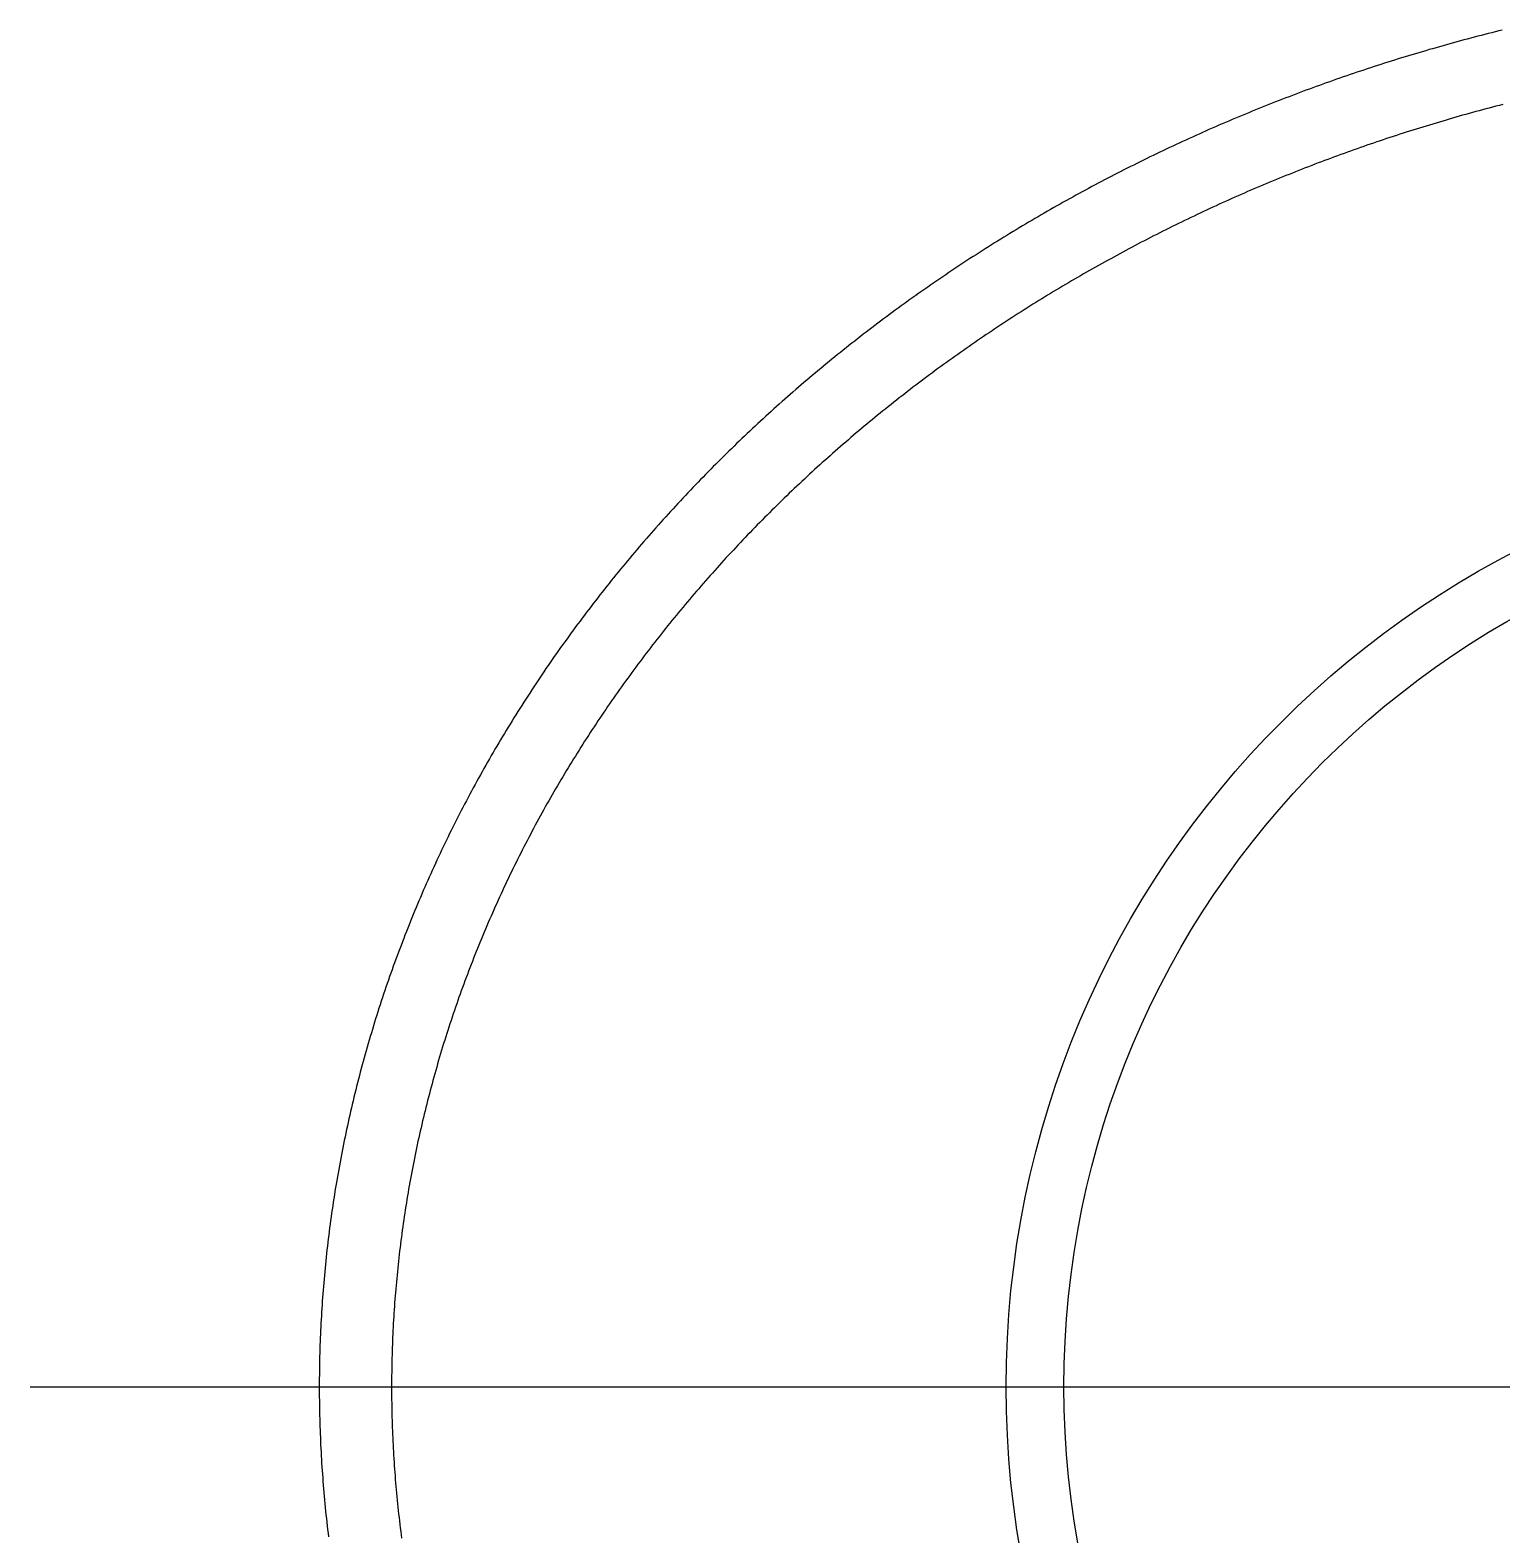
# Model space of a CAD drawing. Extents: x -15 to 88, y -14 to 40.
# Drawn here: x 61.08 to 71.26, y 26.93 to 37.33 of the extents above; entities that cross this region are included whole.
import ezdxf

# ---------------------------------------------------------------- set-up
doc = ezdxf.new("R2010")
doc.units = 0
doc.linetypes.add('CENTER', pattern=[50.8, 31.75, -6.35, 6.35, -6.35])
doc.layers.get('0').update_dxf_attribs({"linetype": 'CONTINUOUS'})
doc.layers.add('CENTER', color=1, linetype='CENTER')

msp = doc.modelspace()

# ---------------------------------------------------------------- linework, layer by layer
at = {"color": 7}
for points in [[(71.2588, 37.3301, 0), (71.2346, 37.3242, 0), (71.2105, 37.3182, 0), (71.1863, 37.3121, 0), (71.1622, 37.306, 0), (71.1381, 37.2998, 0), (71.1139, 37.2936, 0), (71.0898, 37.2874, 0), (71.0657, 37.2811, 0), (71.0417, 37.2747, 0), (71.0176, 37.2683, 0), (70.9935, 37.2619, 0), (70.9695, 37.2554, 0), (70.9455, 37.2489, 0), (70.9215, 37.2423, 0), (70.8974, 37.2356, 0), (70.8735, 37.2289, 0), (70.8495, 37.2222, 0), (70.8255, 37.2154, 0), (70.8016, 37.2086, 0), (70.7776, 37.2017, 0), (70.7537, 37.1948, 0), (70.7298, 37.1878, 0), (70.7059, 37.1808, 0), (70.682, 37.1738, 0), (70.6581, 37.1666, 0), (70.6342, 37.1595, 0), (70.6104, 37.1523, 0), (70.5866, 37.145, 0), (70.5627, 37.1377, 0), (70.5389, 37.1303, 0), (70.5151, 37.1229, 0), (70.4914, 37.1155, 0), (70.4676, 37.108, 0), (70.4439, 37.1004, 0), (70.4201, 37.0929, 0), (70.3964, 37.0852, 0), (70.3727, 37.0775, 0), (70.349, 37.0698, 0), (70.3253, 37.062, 0), (70.3017, 37.0542, 0), (70.278, 37.0463, 0), (70.2544, 37.0384, 0), (70.2308, 37.0304, 0), (70.2072, 37.0224, 0), (70.1836, 37.0143, 0), (70.16, 37.0062, 0), (70.1365, 36.998, 0), (70.1129, 36.9898, 0), (70.0894, 36.9815, 0), (70.0659, 36.9732, 0), (70.0424, 36.9648, 0), (70.0189, 36.9564, 0), (69.9955, 36.948, 0), (69.972, 36.9395, 0), (69.9486, 36.9309, 0), (69.9252, 36.9223, 0), (69.9018, 36.9137, 0), (69.8784, 36.905, 0), (69.855, 36.8962, 0), (69.8317, 36.8874, 0), (69.8084, 36.8786, 0), (69.7851, 36.8697, 0), (69.7618, 36.8607, 0), (69.7385, 36.8518, 0), (69.7152, 36.8427, 0), (69.692, 36.8336, 0), (69.6688, 36.8245, 0), (69.6455, 36.8153, 0), (69.6224, 36.8061, 0), (69.5992, 36.7968, 0), (69.576, 36.7875, 0), (69.5529, 36.7781, 0), (69.5298, 36.7687, 0), (69.5067, 36.7592, 0), (69.4836, 36.7497, 0), (69.4605, 36.7402, 0), (69.4375, 36.7305, 0), (69.4144, 36.7209, 0), (69.3914, 36.7112, 0), (69.3684, 36.7014, 0), (69.3454, 36.6916, 0), (69.3225, 36.6817, 0), (69.2996, 36.6718, 0), (69.2766, 36.6619, 0), (69.2537, 36.6519, 0), (69.2309, 36.6418, 0), (69.208, 36.6317, 0), (69.1852, 36.6216, 0), (69.1623, 36.6114, 0), (69.1395, 36.6012, 0), (69.1168, 36.5909, 0), (69.094, 36.5805, 0), (69.0713, 36.5701, 0), (69.0485, 36.5597, 0), (69.0258, 36.5492, 0), (69.0031, 36.5387, 0), (68.9805, 36.5281, 0), (68.9578, 36.5175, 0), (68.9352, 36.5068, 0), (68.9126, 36.4961, 0), (68.8901, 36.4853, 0), (68.8675, 36.4745, 0), (68.845, 36.4636, 0), (68.8224, 36.4527, 0), (68.8, 36.4417, 0), (68.7775, 36.4307, 0), (68.755, 36.4196, 0), (68.7326, 36.4085, 0), (68.7102, 36.3973, 0), (68.6878, 36.3861, 0), (68.6654, 36.3749, 0), (68.6431, 36.3636, 0), (68.6208, 36.3522, 0), (68.5985, 36.3408, 0), (68.5762, 36.3293, 0), (68.554, 36.3178, 0), (68.5317, 36.3063, 0), (68.5095, 36.2947, 0), (68.4873, 36.283, 0), (68.4652, 36.2713, 0), (68.443, 36.2596, 0), (68.4209, 36.2478, 0), (68.3988, 36.2359, 0), (68.3767, 36.224, 0), (68.3547, 36.2121, 0), (68.3327, 36.2001, 0), (68.3107, 36.1881, 0), (68.2887, 36.176, 0), (68.2667, 36.1639, 0), (68.2448, 36.1517, 0), (68.2229, 36.1394, 0), (68.201, 36.1272, 0), (68.1792, 36.1148, 0), (68.1574, 36.1024, 0), (68.1356, 36.09, 0), (68.1138, 36.0775, 0), (68.092, 36.065, 0), (68.0703, 36.0524, 0), (68.0486, 36.0398, 0), (68.0269, 36.0272, 0), (68.0053, 36.0144, 0), (67.9837, 36.0017, 0), (67.9621, 35.9889, 0), (67.9405, 35.976, 0), (67.919, 35.9631, 0), (67.8975, 35.9501, 0), (67.876, 35.9371, 0), (67.8545, 35.9241, 0), (67.8331, 35.911, 0), (67.8117, 35.8978, 0), (67.7903, 35.8846, 0), (67.769, 35.8714, 0), (67.7477, 35.8581, 0), (67.7264, 35.8448, 0), (67.7051, 35.8314, 0), (67.6839, 35.818, 0), (67.6627, 35.8045, 0), (67.6415, 35.7909, 0), (67.6204, 35.7774, 0), (67.5993, 35.7637, 0), (67.5782, 35.7501, 0), (67.5571, 35.7364, 0), (67.5361, 35.7226, 0), (67.5151, 35.7088, 0), (67.4941, 35.6949, 0), (67.4732, 35.681, 0), (67.4523, 35.6671, 0), (67.4314, 35.653, 0), (67.4106, 35.639, 0), (67.3898, 35.6249, 0), (67.369, 35.6108, 0), (67.3482, 35.5966, 0), (67.3275, 35.5823, 0), (67.3068, 35.568, 0), (67.2862, 35.5537, 0), (67.2656, 35.5393, 0), (67.245, 35.5249, 0), (67.2244, 35.5104, 0), (67.2039, 35.4959, 0), (67.1834, 35.4813, 0), (67.1629, 35.4667, 0), (67.1425, 35.4521, 0), (67.1221, 35.4374, 0), (67.1017, 35.4226, 0), (67.0814, 35.4078, 0), (67.0611, 35.393, 0), (67.0409, 35.3781, 0), (67.0206, 35.3631, 0), (67.0004, 35.3481, 0), (66.9803, 35.3331, 0), (66.9601, 35.318, 0), (66.94, 35.3029, 0), (66.92, 35.2877, 0), (66.9, 35.2725, 0), (66.88, 35.2572, 0), (66.86, 35.2419, 0), (66.8401, 35.2266, 0), (66.8202, 35.2112, 0), (66.8004, 35.1957, 0), (66.7806, 35.1802, 0), (66.7608, 35.1647, 0), (66.741, 35.1491, 0), (66.7213, 35.1335, 0), (66.7017, 35.1178, 0), (66.682, 35.102, 0), (66.6624, 35.0863, 0), (66.6429, 35.0705, 0), (66.6234, 35.0546, 0), (66.6039, 35.0387, 0), (66.5844, 35.0227, 0), (66.565, 35.0067, 0), (66.5456, 34.9907, 0), (66.5263, 34.9746, 0), (66.507, 34.9584, 0), (66.4878, 34.9423, 0), (66.4685, 34.926, 0), (66.4493, 34.9098, 0), (66.4302, 34.8934, 0), (66.4111, 34.8771, 0), (66.392, 34.8607, 0), (66.373, 34.8442, 0), (66.354, 34.8277, 0), (66.335, 34.8112, 0), (66.3161, 34.7946, 0), (66.2973, 34.7779, 0), (66.2784, 34.7613, 0), (66.2596, 34.7445, 0), (66.2409, 34.7278, 0), (66.2221, 34.7109, 0), (66.2035, 34.6941, 0), (66.1848, 34.6772, 0), (66.1662, 34.6602, 0), (66.1477, 34.6432, 0), (66.1292, 34.6262, 0), (66.1107, 34.6091, 0), (66.0922, 34.592, 0), (66.0739, 34.5748, 0), (66.0555, 34.5576, 0), (66.0372, 34.5403, 0), (66.0189, 34.523, 0), (66.0007, 34.5057, 0), (65.9825, 34.4883, 0), (65.9644, 34.4708, 0), (65.9462, 34.4534, 0), (65.9282, 34.4358, 0), (65.9102, 34.4183, 0), (65.8922, 34.4006, 0), (65.8743, 34.383, 0), (65.8564, 34.3653, 0), (65.8385, 34.3475, 0), (65.8207, 34.3297, 0), (65.8029, 34.3119, 0), (65.7852, 34.294, 0), (65.7675, 34.2761, 0), (65.7499, 34.2581, 0), (65.7323, 34.2401, 0), (65.7148, 34.2221, 0), (65.6973, 34.204, 0), (65.6798, 34.1858, 0), (65.6624, 34.1676, 0), (65.645, 34.1494, 0), (65.6277, 34.1311, 0), (65.6104, 34.1128, 0), (65.5932, 34.0945, 0), (65.576, 34.0761, 0), (65.5588, 34.0576, 0), (65.5417, 34.0391, 0), (65.5247, 34.0206, 0), (65.5077, 34.002, 0), (65.4907, 33.9834, 0), (65.4738, 33.9647, 0), (65.4569, 33.946, 0), (65.4401, 33.9273, 0), (65.4233, 33.9085, 0), (65.4066, 33.8897, 0), (65.3899, 33.8708, 0), (65.3732, 33.8519, 0), (65.3566, 33.8329, 0), (65.3401, 33.8139, 0), (65.3236, 33.7949, 0), (65.3071, 33.7758, 0), (65.2907, 33.7566, 0), (65.2743, 33.7375, 0), (65.258, 33.7182, 0), (65.2418, 33.699, 0), (65.2255, 33.6797, 0), (65.2094, 33.6603, 0), (65.1933, 33.6409, 0), (65.1772, 33.6215, 0), (65.1611, 33.602, 0), (65.1452, 33.5825, 0), (65.1292, 33.563, 0), (65.1134, 33.5434, 0), (65.0975, 33.5237, 0), (65.0817, 33.504, 0), (65.066, 33.4843, 0), (65.0503, 33.4645, 0), (65.0347, 33.4447, 0), (65.0191, 33.4249, 0), (65.0036, 33.405, 0), (64.9881, 33.385, 0), (64.9726, 33.3651, 0), (64.9572, 33.345, 0), (64.9419, 33.325, 0), (64.9266, 33.3049, 0), (64.9114, 33.2847, 0), (64.8962, 33.2645, 0), (64.8811, 33.2443, 0), (64.866, 33.224, 0), (64.8509, 33.2037, 0), (64.836, 33.1834, 0), (64.821, 33.163, 0), (64.8061, 33.1425, 0), (64.7913, 33.122, 0), (64.7765, 33.1015, 0), (64.7618, 33.081, 0), (64.7471, 33.0603, 0), (64.7325, 33.0397, 0), (64.718, 33.019, 0), (64.7034, 32.9983, 0), (64.689, 32.9775, 0), (64.6746, 32.9567, 0), (64.6602, 32.9359, 0), (64.6459, 32.915, 0), (64.6317, 32.894, 0), (64.6175, 32.873, 0), (64.6033, 32.852, 0), (64.5892, 32.831, 0), (64.5752, 32.8099, 0), (64.5612, 32.7887, 0), (64.5473, 32.7676, 0), (64.5334, 32.7463, 0), (64.5196, 32.7251, 0), (64.5058, 32.7038, 0), (64.4921, 32.6824, 0), (64.4784, 32.661, 0), (64.4648, 32.6396, 0), (64.4513, 32.6181, 0), (64.4378, 32.5966, 0), (64.4244, 32.5751, 0), (64.411, 32.5535, 0), (64.3976, 32.5319, 0), (64.3844, 32.5102, 0), (64.3712, 32.4885, 0), (64.358, 32.4668, 0), (64.3449, 32.445, 0), (64.3319, 32.4231, 0), (64.3189, 32.4013, 0), (64.306, 32.3794, 0), (64.2931, 32.3574, 0), (64.2803, 32.3355, 0), (64.2676, 32.3135, 0), (64.2549, 32.2914, 0), (64.2422, 32.2693, 0), (64.2297, 32.2472, 0), (64.2171, 32.225, 0), (64.2047, 32.2028, 0), (64.1923, 32.1806, 0), (64.18, 32.1583, 0), (64.1677, 32.136, 0), (64.1555, 32.1136, 0), (64.1433, 32.0913, 0), (64.1312, 32.0688, 0), (64.1192, 32.0464, 0), (64.1072, 32.0239, 0), (64.0953, 32.0013, 0), (64.0834, 31.9788, 0), (64.0716, 31.9562, 0), (64.0599, 31.9336, 0), (64.0482, 31.9109, 0), (64.0366, 31.8882, 0), (64.0251, 31.8654, 0), (64.0136, 31.8427, 0), (64.0022, 31.8199, 0), (63.9908, 31.797, 0), (63.9795, 31.7742, 0), (63.9683, 31.7512, 0), (63.9571, 31.7283, 0), (63.946, 31.7053, 0), (63.935, 31.6823, 0), (63.924, 31.6593, 0), (63.9131, 31.6362, 0), (63.9022, 31.6131, 0), (63.8915, 31.59, 0), (63.8807, 31.5668, 0), (63.8701, 31.5436, 0), (63.8595, 31.5204, 0), (63.849, 31.4971, 0), (63.8385, 31.4738, 0), (63.8281, 31.4505, 0), (63.8178, 31.4271, 0), (63.8075, 31.4037, 0), (63.7973, 31.3803, 0), (63.7872, 31.3569, 0), (63.7771, 31.3334, 0), (63.7671, 31.3099, 0), (63.7572, 31.2863, 0), (63.7473, 31.2628, 0), (63.7375, 31.2392, 0), (63.7278, 31.2155, 0), (63.7181, 31.1919, 0), (63.7085, 31.1682, 0), (63.699, 31.1445, 0), (63.6895, 31.1208, 0), (63.6801, 31.097, 0), (63.6708, 31.0732, 0), (63.6616, 31.0494, 0), (63.6524, 31.0255, 0), (63.6433, 31.0016, 0), (63.6342, 30.9777, 0), (63.6252, 30.9538, 0), (63.6163, 30.9298, 0), (63.6075, 30.9058, 0), (63.5987, 30.8818, 0), (63.59, 30.8578, 0), (63.5814, 30.8337, 0), (63.5728, 30.8096, 0), (63.5643, 30.7855, 0), (63.5559, 30.7614, 0), (63.5475, 30.7372, 0), (63.5392, 30.713, 0), (63.531, 30.6888, 0), (63.5229, 30.6646, 0), (63.5148, 30.6403, 0), (63.5068, 30.616, 0), (63.4989, 30.5917, 0), (63.491, 30.5674, 0), (63.4832, 30.543, 0), (63.4755, 30.5187, 0), (63.4679, 30.4943, 0), (63.4603, 30.4698, 0), (63.4528, 30.4454, 0), (63.4454, 30.4209, 0), (63.438, 30.3964, 0), (63.4307, 30.3719, 0), (63.4235, 30.3474, 0), (63.4163, 30.3229, 0), (63.4093, 30.2983, 0), (63.4023, 30.2737, 0), (63.3953, 30.2491, 0), (63.3885, 30.2245, 0), (63.3817, 30.1998, 0), (63.375, 30.1752, 0), (63.3683, 30.1505, 0), (63.3618, 30.1258, 0), (63.3553, 30.1011, 0), (63.3489, 30.0763, 0), (63.3425, 30.0516, 0), (63.3362, 30.0268, 0), (63.33, 30.002, 0), (63.3239, 29.9772, 0), (63.3178, 29.9523, 0), (63.3119, 29.9275, 0), (63.306, 29.9026, 0), (63.3001, 29.8778, 0), (63.2944, 29.8529, 0), (63.2887, 29.828, 0), (63.2831, 29.803, 0), (63.2775, 29.7781, 0), (63.2721, 29.7531, 0), (63.2667, 29.7282, 0), (63.2614, 29.7032, 0), (63.2562, 29.6782, 0), (63.251, 29.6532, 0), (63.2459, 29.6281, 0), (63.2409, 29.6031, 0), (63.236, 29.578, 0), (63.2311, 29.553, 0), (63.2263, 29.5279, 0), (63.2216, 29.5028, 0), (63.217, 29.4777, 0), (63.2124, 29.4525, 0), (63.2079, 29.4274, 0), (63.2035, 29.4023, 0), (63.1992, 29.3771, 0), (63.1949, 29.3519, 0), (63.1908, 29.3268, 0), (63.1867, 29.3016, 0), (63.1826, 29.2764, 0), (63.1787, 29.2512, 0), (63.1748, 29.2259, 0), (63.171, 29.2007, 0), (63.1673, 29.1755, 0), (63.1636, 29.1502, 0), (63.16, 29.125, 0), (63.1565, 29.0997, 0), (63.1531, 29.0744, 0), (63.1498, 29.0491, 0), (63.1465, 29.0238, 0), (63.1433, 28.9985, 0), (63.1402, 28.9732, 0), (63.1371, 28.9479, 0), (63.1342, 28.9226, 0), (63.1313, 28.8972, 0), (63.1285, 28.8719, 0), (63.1257, 28.8465, 0), (63.1231, 28.8212, 0), (63.1205, 28.7958, 0), (63.118, 28.7704, 0), (63.1155, 28.7451, 0), (63.1132, 28.7197, 0), (63.1109, 28.6943, 0), (63.1087, 28.6689, 0), (63.1065, 28.6435, 0), (63.1045, 28.6181, 0), (63.1025, 28.5927, 0), (63.1006, 28.5673, 0), (63.0988, 28.5418, 0), (63.097, 28.5164, 0), (63.0954, 28.491, 0), (63.0938, 28.4655, 0), (63.0923, 28.4401, 0), (63.0908, 28.4147, 0), (63.0895, 28.3892, 0), (63.0882, 28.3638, 0), (63.087, 28.3383, 0), (63.0858, 28.3129, 0), (63.0848, 28.2874, 0), (63.0838, 28.262, 0), (63.0829, 28.2365, 0), (63.0821, 28.211, 0), (63.0813, 28.1856, 0), (63.0806, 28.1601, 0), (63.08, 28.1346, 0), (63.0795, 28.1092, 0), (63.0791, 28.0837, 0), (63.0787, 28.0582, 0), (63.0784, 28.0328, 0), (63.0782, 28.0073, 0), (63.0781, 27.9818, 0), (63.078, 27.9564, 0), (63.078, 27.9309, 0), (63.0781, 27.9054, 0), (63.0783, 27.88, 0), (63.0786, 27.8545, 0), (63.0789, 27.829, 0), (63.0793, 27.8035, 0), (63.0798, 27.7781, 0), (63.0803, 27.7526, 0), (63.081, 27.7271, 0), (63.0817, 27.7017, 0), (63.0825, 27.6762, 0), (63.0833, 27.6507, 0), (63.0843, 27.6253, 0), (63.0853, 27.5998, 0), (63.0864, 27.5744, 0), (63.0875, 27.5489, 0), (63.0888, 27.5234, 0), (63.0901, 27.498, 0), (63.0915, 27.4725, 0), (63.093, 27.4471, 0), (63.0945, 27.4216, 0), (63.0962, 27.3962, 0), (63.0979, 27.3707, 0), (63.0997, 27.3453, 0), (63.1015, 27.3198, 0), (63.1035, 27.2944, 0), (63.1055, 27.2689, 0), (63.1076, 27.2435, 0), (63.1098, 27.218, 0), (63.112, 27.1926, 0), (63.1143, 27.1672, 0), (63.1167, 27.1417, 0), (63.1192, 27.1163, 0), (63.1218, 27.0909, 0), (63.1244, 27.0655, 0), (63.1271, 27.0401, 0), (63.1299, 27.0146, 0), (63.1328, 26.9892, 0), (63.1357, 26.9638, 0), (63.1387, 26.9384, 0), (63.1418, 26.913, 0)], [(71.2622, 36.8155, 0), (71.239, 36.8095, 0), (71.2159, 36.8035, 0), (71.1927, 36.7975, 0), (71.1696, 36.7914, 0), (71.1465, 36.7852, 0), (71.1234, 36.779, 0), (71.1003, 36.7728, 0), (71.0773, 36.7665, 0), (71.0542, 36.7602, 0), (71.0311, 36.7538, 0), (71.0081, 36.7474, 0), (70.9851, 36.741, 0), (70.9621, 36.7344, 0), (70.9391, 36.7279, 0), (70.9161, 36.7213, 0), (70.8931, 36.7146, 0), (70.8702, 36.708, 0), (70.8472, 36.7012, 0), (70.8243, 36.6944, 0), (70.8014, 36.6876, 0), (70.7785, 36.6807, 0), (70.7556, 36.6738, 0), (70.7327, 36.6668, 0), (70.7098, 36.6598, 0), (70.687, 36.6528, 0), (70.6642, 36.6457, 0), (70.6413, 36.6385, 0), (70.6185, 36.6313, 0), (70.5957, 36.6241, 0), (70.573, 36.6168, 0), (70.5502, 36.6095, 0), (70.5274, 36.6021, 0), (70.5047, 36.5946, 0), (70.482, 36.5872, 0), (70.4593, 36.5797, 0), (70.4366, 36.5721, 0), (70.4139, 36.5645, 0), (70.3913, 36.5568, 0), (70.3686, 36.5491, 0), (70.346, 36.5414, 0), (70.3234, 36.5336, 0), (70.3008, 36.5258, 0), (70.2782, 36.5179, 0), (70.2556, 36.5099, 0), (70.2331, 36.502, 0), (70.2105, 36.4939, 0), (70.188, 36.4859, 0), (70.1655, 36.4778, 0), (70.143, 36.4696, 0), (70.1206, 36.4614, 0), (70.0981, 36.4532, 0), (70.0757, 36.4449, 0), (70.0532, 36.4365, 0), (70.0308, 36.4281, 0), (70.0084, 36.4197, 0), (69.9861, 36.4112, 0), (69.9637, 36.4027, 0), (69.9414, 36.3941, 0), (69.919, 36.3855, 0), (69.8967, 36.3768, 0), (69.8745, 36.3681, 0), (69.8522, 36.3594, 0), (69.8299, 36.3506, 0), (69.8077, 36.3417, 0), (69.7855, 36.3328, 0), (69.7633, 36.3239, 0), (69.7411, 36.3149, 0), (69.7189, 36.3059, 0), (69.6968, 36.2968, 0), (69.6746, 36.2877, 0), (69.6525, 36.2785, 0), (69.6304, 36.2693, 0), (69.6083, 36.26, 0), (69.5863, 36.2507, 0), (69.5643, 36.2413, 0), (69.5422, 36.2319, 0), (69.5202, 36.2225, 0), (69.4982, 36.213, 0), (69.4763, 36.2035, 0), (69.4543, 36.1939, 0), (69.4324, 36.1843, 0), (69.4105, 36.1746, 0), (69.3886, 36.1649, 0), (69.3667, 36.1551, 0), (69.3449, 36.1453, 0), (69.3231, 36.1354, 0), (69.3013, 36.1255, 0), (69.2795, 36.1156, 0), (69.2577, 36.1056, 0), (69.236, 36.0955, 0), (69.2142, 36.0854, 0), (69.1925, 36.0753, 0), (69.1708, 36.0651, 0), (69.1492, 36.0549, 0), (69.1275, 36.0446, 0), (69.1059, 36.0343, 0), (69.0843, 36.0239, 0), (69.0627, 36.0135, 0), (69.0411, 36.003, 0), (69.0196, 35.9925, 0), (68.9981, 35.982, 0), (68.9766, 35.9714, 0), (68.9551, 35.9607, 0), (68.9336, 35.95, 0), (68.9122, 35.9393, 0), (68.8908, 35.9285, 0), (68.8694, 35.9177, 0), (68.848, 35.9068, 0), (68.8267, 35.8959, 0), (68.8053, 35.8849, 0), (68.784, 35.8739, 0), (68.7628, 35.8629, 0), (68.7415, 35.8517, 0), (68.7203, 35.8406, 0), (68.699, 35.8294, 0), (68.6778, 35.8182, 0), (68.6567, 35.8069, 0), (68.6355, 35.7955, 0), (68.6144, 35.7841, 0), (68.5933, 35.7727, 0), (68.5722, 35.7612, 0), (68.5512, 35.7497, 0), (68.5301, 35.7381, 0), (68.5091, 35.7265, 0), (68.4882, 35.7149, 0), (68.4672, 35.7032, 0), (68.4463, 35.6914, 0), (68.4254, 35.6796, 0), (68.4045, 35.6678, 0), (68.3836, 35.6559, 0), (68.3628, 35.644, 0), (68.342, 35.632, 0), (68.3212, 35.62, 0), (68.3005, 35.6079, 0), (68.2797, 35.5958, 0), (68.259, 35.5836, 0), (68.2383, 35.5714, 0), (68.2177, 35.5591, 0), (68.1971, 35.5468, 0), (68.1765, 35.5345, 0), (68.1559, 35.5221, 0), (68.1354, 35.5097, 0), (68.1148, 35.4972, 0), (68.0944, 35.4847, 0), (68.0739, 35.4721, 0), (68.0535, 35.4595, 0), (68.0331, 35.4468, 0), (68.0127, 35.4341, 0), (67.9923, 35.4214, 0), (67.972, 35.4086, 0), (67.9517, 35.3957, 0), (67.9314, 35.3828, 0), (67.9112, 35.3699, 0), (67.891, 35.3569, 0), (67.8708, 35.3439, 0), (67.8507, 35.3308, 0), (67.8305, 35.3177, 0), (67.8105, 35.3046, 0), (67.7904, 35.2914, 0), (67.7704, 35.2781, 0), (67.7504, 35.2649, 0), (67.7304, 35.2515, 0), (67.7104, 35.2381, 0), (67.6905, 35.2247, 0), (67.6707, 35.2112, 0), (67.6508, 35.1977, 0), (67.631, 35.1842, 0), (67.6112, 35.1706, 0), (67.5914, 35.1569, 0), (67.5717, 35.1432, 0), (67.552, 35.1295, 0), (67.5323, 35.1157, 0), (67.5127, 35.1019, 0), (67.4931, 35.0881, 0), (67.4735, 35.0741, 0), (67.454, 35.0602, 0), (67.4345, 35.0462, 0), (67.415, 35.0322, 0), (67.3956, 35.0181, 0), (67.3762, 35.0039, 0), (67.3568, 34.9898, 0), (67.3375, 34.9755, 0), (67.3181, 34.9613, 0), (67.2989, 34.947, 0), (67.2796, 34.9326, 0), (67.2604, 34.9182, 0), (67.2412, 34.9038, 0), (67.2221, 34.8893, 0), (67.203, 34.8748, 0), (67.1839, 34.8602, 0), (67.1649, 34.8456, 0), (67.1459, 34.831, 0), (67.1269, 34.8163, 0), (67.108, 34.8015, 0), (67.0891, 34.7867, 0), (67.0702, 34.7719, 0), (67.0514, 34.757, 0), (67.0326, 34.7421, 0), (67.0138, 34.7272, 0), (66.9951, 34.7122, 0), (66.9764, 34.6971, 0), (66.9578, 34.6821, 0), (66.9391, 34.6669, 0), (66.9206, 34.6518, 0), (66.902, 34.6365, 0), (66.8835, 34.6213, 0), (66.865, 34.606, 0), (66.8466, 34.5906, 0), (66.8282, 34.5753, 0), (66.8098, 34.5598, 0), (66.7915, 34.5444, 0), (66.7732, 34.5288, 0), (66.755, 34.5133, 0), (66.7368, 34.4977, 0), (66.7186, 34.4821, 0), (66.7005, 34.4664, 0), (66.6824, 34.4506, 0), (66.6643, 34.4349, 0), (66.6463, 34.4191, 0), (66.6283, 34.4032, 0), (66.6103, 34.3873, 0), (66.5924, 34.3714, 0), (66.5746, 34.3554, 0), (66.5567, 34.3394, 0), (66.5389, 34.3233, 0), (66.5212, 34.3072, 0), (66.5035, 34.2911, 0), (66.4858, 34.2749, 0), (66.4682, 34.2587, 0), (66.4506, 34.2424, 0), (66.433, 34.2261, 0), (66.4155, 34.2097, 0), (66.398, 34.1934, 0), (66.3806, 34.1769, 0), (66.3632, 34.1604, 0), (66.3458, 34.1439, 0), (66.3285, 34.1274, 0), (66.3113, 34.1108, 0), (66.294, 34.0941, 0), (66.2768, 34.0774, 0), (66.2597, 34.0607, 0), (66.2426, 34.0439, 0), (66.2255, 34.0271, 0), (66.2085, 34.0103, 0), (66.1915, 33.9934, 0), (66.1745, 33.9765, 0), (66.1576, 33.9595, 0), (66.1408, 33.9425, 0), (66.124, 33.9254, 0), (66.1072, 33.9083, 0), (66.0904, 33.8912, 0), (66.0738, 33.874, 0), (66.0571, 33.8568, 0), (66.0405, 33.8396, 0), (66.0239, 33.8223, 0), (66.0074, 33.8049, 0), (65.9909, 33.7876, 0), (65.9745, 33.7701, 0), (65.9581, 33.7527, 0), (65.9418, 33.7352, 0), (65.9255, 33.7177, 0), (65.9092, 33.7001, 0), (65.893, 33.6825, 0), (65.8768, 33.6648, 0), (65.8607, 33.6471, 0), (65.8446, 33.6294, 0), (65.8286, 33.6116, 0), (65.8126, 33.5938, 0), (65.7966, 33.5759, 0), (65.7807, 33.558, 0), (65.7649, 33.5401, 0), (65.7491, 33.5221, 0), (65.7333, 33.5041, 0), (65.7176, 33.486, 0), (65.7019, 33.4679, 0), (65.6863, 33.4498, 0), (65.6707, 33.4316, 0), (65.6551, 33.4134, 0), (65.6396, 33.3951, 0), (65.6242, 33.3769, 0), (65.6088, 33.3585, 0), (65.5934, 33.3401, 0), (65.5781, 33.3217, 0), (65.5628, 33.3033, 0), (65.5476, 33.2848, 0), (65.5324, 33.2663, 0), (65.5173, 33.2477, 0), (65.5022, 33.2291, 0), (65.4872, 33.2104, 0), (65.4722, 33.1918, 0), (65.4573, 33.173, 0), (65.4424, 33.1543, 0), (65.4276, 33.1355, 0), (65.4128, 33.1166, 0), (65.398, 33.0977, 0), (65.3833, 33.0788, 0), (65.3687, 33.0599, 0), (65.3541, 33.0409, 0), (65.3395, 33.0218, 0), (65.325, 33.0028, 0), (65.3106, 32.9836, 0), (65.2962, 32.9645, 0), (65.2818, 32.9453, 0), (65.2675, 32.9261, 0), (65.2532, 32.9068, 0), (65.239, 32.8875, 0), (65.2249, 32.8681, 0), (65.2108, 32.8488, 0), (65.1967, 32.8293, 0), (65.1827, 32.8099, 0), (65.1687, 32.7904, 0), (65.1548, 32.7709, 0), (65.1409, 32.7513, 0), (65.1271, 32.7317, 0), (65.1134, 32.712, 0), (65.0997, 32.6923, 0), (65.086, 32.6726, 0), (65.0724, 32.6528, 0), (65.0588, 32.633, 0), (65.0453, 32.6132, 0), (65.0319, 32.5933, 0), (65.0185, 32.5734, 0), (65.0051, 32.5535, 0), (64.9918, 32.5335, 0), (64.9786, 32.5134, 0), (64.9654, 32.4934, 0), (64.9522, 32.4733, 0), (64.9391, 32.4531, 0), (64.9261, 32.4329, 0), (64.9131, 32.4127, 0), (64.9002, 32.3925, 0), (64.8873, 32.3722, 0), (64.8745, 32.3518, 0), (64.8617, 32.3315, 0), (64.849, 32.3111, 0), (64.8363, 32.2906, 0), (64.8237, 32.2702, 0), (64.8111, 32.2497, 0), (64.7986, 32.2291, 0), (64.7862, 32.2085, 0), (64.7738, 32.1879, 0), (64.7614, 32.1672, 0), (64.7491, 32.1465, 0), (64.7369, 32.1258, 0), (64.7247, 32.1051, 0), (64.7126, 32.0843, 0), (64.7005, 32.0634, 0), (64.6885, 32.0426, 0), (64.6766, 32.0217, 0), (64.6647, 32.0007, 0), (64.6528, 31.9798, 0), (64.6411, 31.9587, 0), (64.6293, 31.9377, 0), (64.6177, 31.9166, 0), (64.6061, 31.8955, 0), (64.5945, 31.8744, 0), (64.583, 31.8532, 0), (64.5716, 31.832, 0), (64.5602, 31.8108, 0), (64.5489, 31.7895, 0), (64.5376, 31.7682, 0), (64.5264, 31.7469, 0), (64.5152, 31.7255, 0), (64.5041, 31.7041, 0), (64.4931, 31.6827, 0), (64.4821, 31.6612, 0), (64.4712, 31.6397, 0), (64.4604, 31.6182, 0), (64.4496, 31.5966, 0), (64.4388, 31.575, 0), (64.4282, 31.5534, 0), (64.4176, 31.5318, 0), (64.407, 31.5101, 0), (64.3965, 31.4884, 0), (64.3861, 31.4667, 0), (64.3757, 31.4449, 0), (64.3654, 31.4231, 0), (64.3551, 31.4013, 0), (64.345, 31.3794, 0), (64.3348, 31.3575, 0), (64.3248, 31.3356, 0), (64.3148, 31.3136, 0), (64.3048, 31.2917, 0), (64.2949, 31.2697, 0), (64.2851, 31.2476, 0), (64.2754, 31.2256, 0), (64.2657, 31.2035, 0), (64.256, 31.1814, 0), (64.2465, 31.1592, 0), (64.237, 31.1371, 0), (64.2275, 31.1149, 0), (64.2181, 31.0927, 0), (64.2088, 31.0704, 0), (64.1996, 31.0481, 0), (64.1904, 31.0258, 0), (64.1813, 31.0035, 0), (64.1722, 30.9811, 0), (64.1632, 30.9587, 0), (64.1543, 30.9363, 0), (64.1454, 30.9139, 0), (64.1366, 30.8914, 0), (64.1279, 30.869, 0), (64.1192, 30.8464, 0), (64.1106, 30.8239, 0), (64.1021, 30.8014, 0), (64.0936, 30.7788, 0), (64.0852, 30.7562, 0), (64.0769, 30.7335, 0), (64.0686, 30.7109, 0), (64.0604, 30.6882, 0), (64.0522, 30.6655, 0), (64.0441, 30.6428, 0), (64.0361, 30.62, 0), (64.0282, 30.5973, 0), (64.0203, 30.5745, 0), (64.0125, 30.5517, 0), (64.0047, 30.5288, 0), (63.9971, 30.506, 0), (63.9895, 30.4831, 0), (63.9819, 30.4602, 0), (63.9744, 30.4373, 0), (63.967, 30.4143, 0), (63.9597, 30.3914, 0), (63.9524, 30.3684, 0), (63.9452, 30.3454, 0), (63.938, 30.3224, 0), (63.931, 30.2993, 0), (63.924, 30.2763, 0), (63.917, 30.2532, 0), (63.9101, 30.2301, 0), (63.9033, 30.207, 0), (63.8966, 30.1838, 0), (63.8899, 30.1607, 0), (63.8833, 30.1375, 0), (63.8768, 30.1143, 0), (63.8703, 30.0911, 0), (63.864, 30.0679, 0), (63.8576, 30.0446, 0), (63.8514, 30.0214, 0), (63.8452, 29.9981, 0), (63.8391, 29.9748, 0), (63.833, 29.9515, 0), (63.827, 29.9282, 0), (63.8211, 29.9048, 0), (63.8153, 29.8815, 0), (63.8095, 29.8581, 0), (63.8038, 29.8347, 0), (63.7982, 29.8113, 0), (63.7926, 29.7879, 0), (63.7871, 29.7644, 0), (63.7817, 29.741, 0), (63.7763, 29.7175, 0), (63.7711, 29.694, 0), (63.7658, 29.6705, 0), (63.7607, 29.647, 0), (63.7556, 29.6235, 0), (63.7506, 29.6, 0), (63.7457, 29.5764, 0), (63.7408, 29.5529, 0), (63.736, 29.5293, 0), (63.7313, 29.5057, 0), (63.7267, 29.4821, 0), (63.7221, 29.4585, 0), (63.7176, 29.4349, 0), (63.7132, 29.4113, 0), (63.7088, 29.3876, 0), (63.7045, 29.364, 0), (63.7003, 29.3403, 0), (63.6961, 29.3166, 0), (63.6921, 29.293, 0), (63.6881, 29.2693, 0), (63.6841, 29.2456, 0), (63.6803, 29.2219, 0), (63.6765, 29.1981, 0), (63.6727, 29.1744, 0), (63.6691, 29.1507, 0), (63.6655, 29.1269, 0), (63.662, 29.1031, 0), (63.6586, 29.0794, 0), (63.6552, 29.0556, 0), (63.6519, 29.0318, 0), (63.6487, 29.008, 0), (63.6455, 28.9842, 0), (63.6425, 28.9604, 0), (63.6394, 28.9366, 0), (63.6365, 28.9128, 0), (63.6336, 28.8889, 0), (63.6309, 28.8651, 0), (63.6281, 28.8413, 0), (63.6255, 28.8174, 0), (63.6229, 28.7936, 0), (63.6204, 28.7697, 0), (63.618, 28.7458, 0), (63.6156, 28.7219, 0), (63.6133, 28.6981, 0), (63.6111, 28.6742, 0), (63.6089, 28.6503, 0), (63.6069, 28.6264, 0), (63.6049, 28.6025, 0), (63.6029, 28.5786, 0), (63.6011, 28.5547, 0), (63.5993, 28.5308, 0), (63.5976, 28.5068, 0), (63.5959, 28.4829, 0), (63.5944, 28.459, 0), (63.5929, 28.4351, 0), (63.5914, 28.4111, 0), (63.5901, 28.3872, 0), (63.5888, 28.3632, 0), (63.5876, 28.3393, 0), (63.5864, 28.3154, 0), (63.5854, 28.2914, 0), (63.5844, 28.2675, 0), (63.5834, 28.2435, 0), (63.5826, 28.2196, 0), (63.5818, 28.1956, 0), (63.5811, 28.1716, 0), (63.5805, 28.1477, 0), (63.5799, 28.1237, 0), (63.5794, 28.0998, 0), (63.579, 28.0758, 0), (63.5787, 28.0518, 0), (63.5784, 28.0279, 0), (63.5782, 28.0039, 0), (63.5781, 27.98, 0), (63.578, 27.956, 0), (63.578, 27.932, 0), (63.5781, 27.9081, 0), (63.5783, 27.8841, 0), (63.5785, 27.8601, 0), (63.5788, 27.8362, 0), (63.5792, 27.8122, 0), (63.5797, 27.7883, 0), (63.5802, 27.7643, 0), (63.5808, 27.7403, 0), (63.5814, 27.7164, 0), (63.5822, 27.6924, 0), (63.583, 27.6684, 0), (63.5839, 27.6445, 0), (63.5848, 27.6205, 0), (63.5859, 27.5966, 0), (63.587, 27.5726, 0), (63.5881, 27.5487, 0), (63.5894, 27.5247, 0), (63.5907, 27.5008, 0), (63.5921, 27.4768, 0), (63.5936, 27.4529, 0), (63.5951, 27.4289, 0), (63.5967, 27.405, 0), (63.5984, 27.381, 0), (63.6001, 27.3571, 0), (63.602, 27.3331, 0), (63.6039, 27.3092, 0), (63.6058, 27.2853, 0), (63.6079, 27.2613, 0), (63.61, 27.2374, 0), (63.6122, 27.2134, 0), (63.6144, 27.1895, 0), (63.6168, 27.1656, 0), (63.6192, 27.1417, 0), (63.6217, 27.1177, 0), (63.6242, 27.0938, 0), (63.6268, 27.0699, 0), (63.6295, 27.046, 0), (63.6323, 27.0221, 0), (63.6351, 26.9982, 0), (63.6381, 26.9743, 0), (63.641, 26.9504, 0), (63.6441, 26.9265, 0), (63.6472, 26.9026, 0)]]:
    msp.add_polyline3d(points, dxfattribs=at)
at = {"color": 7, "linetype": 'CONTINUOUS'}
for radius in [6.5, 6.1]:
    msp.add_circle((74.32802, 27.95), radius, dxfattribs=at)
at = {"layer": 'CENTER', "color": 1, "linetype": 'CENTER'}
msp.add_line((61.07802, 27.95), (87.57802, 27.95), dxfattribs=at)

doc.saveas('drawing.dxf')
